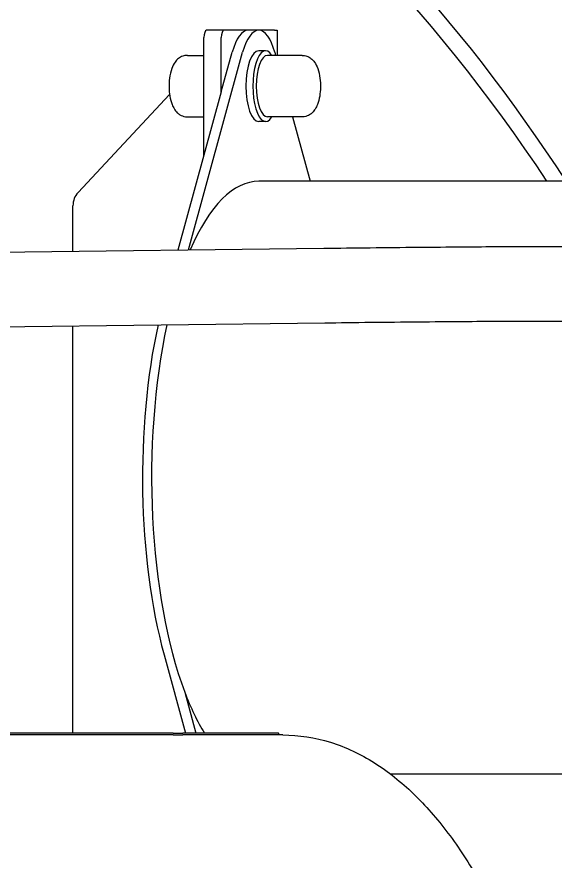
# Model space of a CAD drawing. Header units: millimetres. Extents: x -4172 to 126100, y -2 to 142133.
# Drawn here: x 66036 to 66180.2, y 43839.8 to 44066.1 of the extents above; entities that cross this region are included whole.
import ezdxf

# ---------------------------------------------------------------- set-up
doc = ezdxf.new("R2010")
doc.units = ezdxf.units.MM
doc.header["$LTSCALE"] = 100
doc.layers.add('Visible', color=7, linetype='Continuous', lineweight=25)

msp = doc.modelspace()

# ---------------------------------------------------------------- linework, layer by layer
at = {"layer": 'Visible'}
for p, q in [((66091.46, 44062.58), (66086.8, 44062.58)), ((66097.96, 44062.58), (66091.46, 44062.58)), ((66100.76, 44062.58), (66097.96, 44062.58)), ((66104.96, 44062.58), (66100.76, 44062.58)), ((66104.96, 44062.58), (66105.67, 44062.58)), ((66105.67, 44062.58), (66105.67, 44055.83)), ((66086.08, 44029.03), (66086.08, 44060.58)), ((66090.74, 44046.04), (66090.74, 44060.58)), ((66102.62, 44057.08), (66100.76, 44057.08)), ((66081.64, 44055.83), (66086.08, 44055.83)), ((66081.92, 44003.67), (66096.45, 44056.65)), ((66090.74, 44046.04), (66093.65, 44056.65)), ((66112.42, 44055.83), (66103.09, 44055.83)), ((66105.07, 44056.65), (66105.29, 44055.83)), ((66076.89, 44045.35), (66052.36, 44019.04)), ((66090.74, 44046.04), (66079.12, 44003.63)), ((66081.64, 44039.33), (66086.08, 44039.33)), ((66112.42, 44039.33), (66103.09, 44039.33)), ((66109.82, 44039.33), (66114.54, 44022.08)), ((66102.62, 44038.08), (66100.76, 44038.08)), ((66201.48, 44022.08), (66100.76, 44022.08)), ((66050.99, 44003.29), (66050.99, 44015.51)), ((65706.94, 43999.09), (66118.25, 44004.11)), ((66171.97, 44004.58), (66223.5, 44004.58)), ((66171.97, 43984.58), (66223.5, 43984.58)), ((65706.94, 43979.08), (66118.49, 43984.11)), ((66050.99, 43874.08), (66050.99, 43983.29)), ((66075.4, 43895.11), (66081.16, 43874.08)), ((66080.94, 43885.09), (66083.96, 43874.08)), ((66077.82, 43874.08), (66033.05, 43874.08)), ((66077.82, 43873.58), (66033.05, 43873.58)), ((66077.82, 43874.08), (66080.4, 43874.08)), ((66077.82, 43873.58), (66080.4, 43873.58)), ((66106.03, 43874.08), (66080.4, 43874.08)), ((66093.22, 43873.58), (66080.4, 43873.58)), ((66107.21, 43873.58), (66093.22, 43873.58)), ((66106.03, 43874.08), (66106.17, 43874.08)), ((66106.17, 43873.58), (66106.17, 43874.08)), ((66212.67, 43863.08), (66136.13, 43863.08))]:
    msp.add_line(p, q, dxfattribs=at)
for centre, major_axis, ratio, start_param, end_param in [((65886.32, 43717.58), (0, -476.5), 0.795801, 2.264039, 3.022968), ((65886.32, 43717.58), (0, 481.5), 0.795801, 5.397035, 6.096696), ((66086.8, 44060.58), (0, 2), 0.360925, 0, 1.570796), ((66091.46, 44060.58), (0, 2), 0.360925, 0, 1.570796), ((66097.96, 44047.58), (0, 15), 0.360925, 0, 0.921329), ((66100.76, 44047.58), (0, 15), 0.360925, 5.361856, 7.204515), ((66100.76, 44047.58), (0, -9.5), 0.360925, 3.141593, 6.283185), ((66102.62, 44047.58), (0, -9.5), 0.360925, 2.622805, 6.801973), ((66103.09, 44047.58), (0, -8.25), 0.360925, 3.141593, 6.283185), ((66100.76, 43942.58), (0, 79.5), 0.360925, 0, 0.694352), ((66055.65, 44015.51), (0, 5), 0.932595, 0.785398, 1.570796), ((66097.96, 43942.58), (0, -78.5), 0.360925, 4.16305, 5.361856), ((66100.76, 43942.58), (0, -79.5), 0.360925, 4.170305, 5.520633), ((66100.76, 43942.58), (0, 79.5), 0.360925, 2.37904, 2.609279), ((65886.32, 43717.58), (0, 481.5), 0.795801, 3.280571, 4.993977)]:
    msp.add_ellipse(centre, major_axis=major_axis, ratio=ratio, start_param=start_param, end_param=end_param, dxfattribs=at)
for points, knots in [([(66081.64, 44055.83), (66081.2, 44055.83), (66080.77, 44055.75), (66079.97, 44055.46), (66079.61, 44055.25), (66078.91, 44054.71), (66078.61, 44054.38), (66077.96, 44053.49), (66077.7, 44052.92), (66077.18, 44051.5), (66076.99, 44050.61), (66076.77, 44048.89), (66076.73, 44048.07), (66076.76, 44046.46), (66076.83, 44045.67), (66077.09, 44044.12), (66077.28, 44043.36), (66077.72, 44042.22), (66077.91, 44041.82), (66078.37, 44041.1), (66078.61, 44040.77), (66079.14, 44040.27), (66079.37, 44040.08), (66080.04, 44039.66), (66080.55, 44039.45), (66081.29, 44039.34), (66081.46, 44039.33), (66081.64, 44039.33)], [1.570796, 1.570796, 1.570796, 1.570796, 1.698893, 1.698893, 1.840801, 1.840801, 2.031534, 2.031534, 2.352803, 2.352803, 2.805767, 2.805767, 3.193439, 3.193439, 3.568762, 3.568762, 3.965123, 3.965123, 4.193022, 4.193022, 4.377959, 4.377959, 4.491156, 4.491156, 4.660808, 4.660808, 4.712389, 4.712389, 4.712389, 4.712389]), ([(66112.42, 44055.83), (66112.85, 44055.83), (66113.28, 44055.75), (66114.09, 44055.46), (66114.45, 44055.25), (66115.15, 44054.71), (66115.44, 44054.38), (66116.09, 44053.49), (66116.36, 44052.92), (66116.87, 44051.5), (66117.06, 44050.61), (66117.28, 44048.89), (66117.32, 44048.07), (66117.29, 44046.46), (66117.22, 44045.67), (66116.97, 44044.12), (66116.78, 44043.36), (66116.34, 44042.22), (66116.15, 44041.82), (66115.69, 44041.1), (66115.44, 44040.77), (66114.92, 44040.27), (66114.69, 44040.08), (66114.01, 44039.66), (66113.5, 44039.45), (66112.77, 44039.34), (66112.59, 44039.33), (66112.42, 44039.33)], [4.712389, 4.712389, 4.712389, 4.712389, 4.840486, 4.840486, 4.982394, 4.982394, 5.173127, 5.173127, 5.494396, 5.494396, 5.947359, 5.947359, 6.335031, 6.335031, 6.710354, 6.710354, 7.106716, 7.106716, 7.334615, 7.334615, 7.519552, 7.519552, 7.632749, 7.632749, 7.802401, 7.802401, 7.853982, 7.853982, 7.853982, 7.853982]), ([(66118.25, 44004.11), (66122.15, 44004.16), (66126.34, 44004.21), (66134.85, 44004.3), (66139.17, 44004.34), (66147.52, 44004.42), (66151.54, 44004.46), (66158.88, 44004.51), (66162.2, 44004.54), (66167.8, 44004.57), (66170.08, 44004.58), (66171.81, 44004.58), (66171.89, 44004.58), (66171.97, 44004.58)], [3.090059, 3.090059, 3.090059, 3.090059, 3.410558, 3.410558, 3.730891, 3.730891, 4.051257, 4.051257, 4.371909, 4.371909, 4.693766, 4.693766, 4.709192, 4.709192, 4.709192, 4.709192]), ([(66118.49, 43984.11), (66122.38, 43984.16), (66126.54, 43984.21), (66135.01, 43984.3), (66139.31, 43984.34), (66147.63, 43984.42), (66151.63, 43984.46), (66158.94, 43984.51), (66162.23, 43984.54), (66167.78, 43984.57), (66170.03, 43984.58), (66171.75, 43984.58), (66171.86, 43984.58), (66171.97, 43984.58)], [3.090059, 3.090059, 3.090059, 3.090059, 3.409561, 3.409561, 3.729227, 3.729227, 4.048862, 4.048862, 4.368214, 4.368214, 4.686398, 4.686398, 4.709192, 4.709192, 4.709192, 4.709192]), ([(66107.21, 43873.58), (66111.54, 43873.58), (66115.86, 43872.9), (66124.12, 43870.33), (66128.06, 43868.45), (66135.46, 43863.79), (66138.93, 43861), (66145.47, 43854.68), (66148.55, 43851.14), (66154.4, 43843.37), (66157.16, 43839.14), (66159.79, 43834.59)], [4.712389, 4.712389, 4.712389, 4.712389, 4.8242029, 4.8242029, 4.9360168, 4.9360168, 5.0478308, 5.0478308, 5.1596447, 5.1596447, 5.2714586, 5.2714586, 5.2714586, 5.2714586])]:
    msp.add_open_spline(points, degree=3, knots=knots, dxfattribs=at)

doc.saveas('drawing.dxf')
